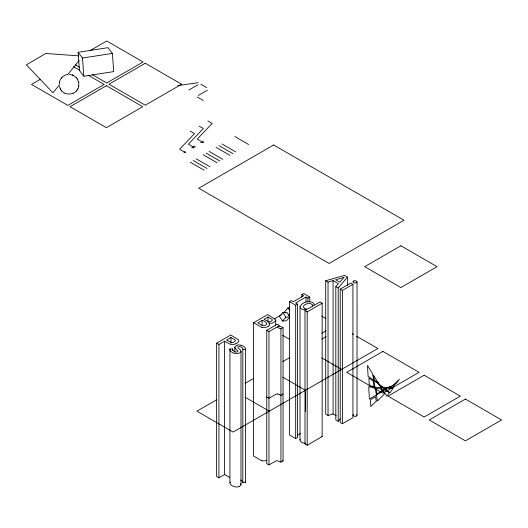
<?xml version="1.0" encoding="UTF-8"?>
<svg xmlns="http://www.w3.org/2000/svg" width="528" height="528" viewBox="0 0 528 528"><rect width="100%" height="100%" fill="white"/><g stroke="black" fill="none" stroke-linecap="round" stroke-linejoin="round"><path stroke-width="0.79" d="M59.202 83.853C59.294 79.325 62.898 75.22 67.366 74.514M241.21 345.233A7.313 4.224 0 0 1 243.236 346.104A11.015 6.362 0 0 1 243.896 346.5L245.117 347.688A7.557 4.363 0 0 1 245.487 349.325L245.487 482.665L242.84 482.632L242.84 349.292A4.448 2.567 0 0 0 242.827 348.764L242.623 348.196A4.046 2.336 0 0 0 242.18 347.635L240.167 346.606A1.769 1.023 0 0 0 239.375 346.559A1.591 0.917 0 0 0 238.847 346.652L238.524 346.777A2.29 1.32 0 0 0 238.115 347.035L237.943 347.213A1.34 0.772 0 0 0 237.851 347.602L240.603 350.288L240.992 351.476A3.439 1.987 0 0 1 240.715 352.11L239.375 353.093A4.594 2.653 0 0 1 234.709 353.404A6.791 3.92 0 0 1 233.442 353.021L232.472 352.565A10.844 6.263 0 0 1 231.548 351.998L230.254 350.678A7.729 4.462 0 0 1 229.918 349.067L232.657 348.896L232.657 350.539M241.006 351.252L240.992 484.816A3.439 1.987 0 0 1 240.715 485.45L239.375 486.433M232.657 348.896L232.63 349.081A6.296 3.637 0 0 0 232.855 350.288M234.821 352.209L234.848 347.035L236.907 345.332M300.003 306.715C301.679 302.577 307.56 300.808 311.665 302.135A6.739 3.887 0 0 1 312.946 302.782L313.553 303.27A4.211 2.429 0 0 1 314.008 303.983A3.907 2.257 0 0 1 314.002 304.913L313.771 305.534L319.955 301.963L322.153 303.237L322.153 436.57L307.197 445.21L304.999 443.936L304.999 310.596L306.735 309.593L305.672 309.718A4.125 2.383 0 0 1 302.821 309.461L301.97 309.118A6.712 3.874 0 0 1 300.848 308.378L300.003 306.715L300.003 440.055L300.848 441.718A6.712 3.874 0 0 0 301.97 442.457L302.815 442.807A4.125 2.383 0 0 0 305.356 443.091M300.003 440.055L300.181 439.329M229.951 348.823L229.911 482.407A7.729 4.462 0 0 0 230.248 484.018L231.548 485.338A10.844 6.263 0 0 0 232.472 485.905L233.442 486.361A6.791 3.92 0 0 0 234.696 486.757A4.594 2.653 0 0 0 239.435 486.473M78.751 86.262L78.751 82.236M59.341 82.513L59.426 82.13M60.522 89.199C64.522 97.106 77.748 94.835 78.811 85.991M193.116 148.302L194.192 146.025M77.491 89.443L77.821 88.876M395.142 384.054L392.898 387.321L389.083 387.123L390.905 386.522M59.605 84.592L52.939 92.809L26.4 64.858L45.764 53.467L78.593 55.862M67.815 74.481L79.108 60.581M325.703 280.771L328.027 282.11L333.082 280.619L338.356 283.661L335.808 286.605L335.808 419.945L338.197 421.318L338.197 287.978L347.49 277.061L344.619 275.405L325.703 280.771L325.703 414.11L328.027 415.45L333.082 413.959L336.376 415.859M338.197 421.318L340.263 418.889M61.406 78.005L61.822 77.53M76.329 90.974L76.745 90.499M289.423 316.246L286.783 312.266L282.869 312.589L279.47 316.424L282.553 321.064L286.466 320.74L289.377 317.453M289.582 307.732L288.011 307.857L284.618 311.692L285.496 313.018M282.553 321.064L285.945 317.229L289.865 316.906M288.664 315.236L289.634 314.14M386.555 391.611L387.638 390.542M389.803 388.397L390.885 387.328L389.354 387.829M393.38 385.156L399.333 379.256L396.653 383.15L388.001 388.186M268.389 326.297L269.511 325.123A4.349 2.515 0 0 0 269.65 324.489A4.145 2.389 0 0 0 269.26 323.479A4.798 2.772 0 0 0 268.528 322.819L268.64 322.753A4.653 2.686 0 0 0 269.722 323.129A3.518 2.033 0 0 0 272.494 323.07L275.497 321.169A4.534 2.62 0 0 0 275.722 320.331A4.468 2.581 0 0 0 275.471 319.493L267.709 314.563L253.605 322.707L253.605 456.047L260.476 460.013A4.818 2.779 0 0 0 262 460.621M383.031 391.076L369.402 399.01L368.709 386.918L380.952 387.545M385.156 389.836L386.582 389.011M384.965 390.383L386.846 389.288M40.055 79.504L31.502 84.44L67.848 105.422L104.194 84.44L88.513 75.392M89.635 50.879L106.742 41.006L143.081 61.987L106.742 82.969L92.486 74.738M188.951 89.984L197.987 84.77M198.396 95.436L207.405 90.235M229.819 477.424L224.532 474.56L218.915 477.8L216.632 476.48L216.632 343.141L230.736 335.003L238.121 339.517A4.884 2.818 0 0 1 238.689 340.916A5.478 3.161 0 0 1 237.844 342.454L237.112 343.035A9.379 5.412 0 0 1 236.168 343.583L235.415 343.913M309.784 302.009L309.784 297.073L307.93 298.148L305.989 297.026L295.601 303.026L297.541 304.141L297.541 437.481L295.68 438.557L289.535 435.006L289.535 301.673L291.397 300.597L293.317 301.706L303.706 295.706L301.785 294.598L301.785 297.073M301.785 294.598L303.646 293.528L309.784 297.073M216.632 343.141L218.915 344.461L224.532 341.22L230.076 344.164A4.884 2.818 0 0 0 232.221 344.494A5.584 3.221 0 0 0 235.409 343.906M231 337.484L226.552 340.052L231.766 342.659L233.666 342.269L235.541 340.692L234.934 339.775L231 337.484L231 343.246M262.132 320.423L257.849 322.892C259.915 323.941 262.838 326.812 265.465 325.215C269.491 323.902 263.637 320.364 262.132 320.423L262.132 325.36M268.033 317.011L264.033 319.321L269.095 321.862L270.923 321.479L272.448 320.126L271.861 319.242L268.033 317.011L268.033 321.955M289.535 301.673L295.68 305.217L297.541 304.141M274.144 318.952L281.952 314.444M266.759 330.304L277.266 324.238L279.47 325.505L277.55 326.733A3.755 2.171 0 0 1 278.652 326.495L280.87 326.588L283.048 327.571L283.048 460.911L280.929 462.139L277.081 460.68A1.835 1.056 0 0 0 276.335 460.772L268.963 464.911L266.759 463.643L266.759 330.304L268.963 331.577L276.335 327.433A1.835 1.056 0 0 1 277.081 327.34L280.929 328.799L283.048 327.571M353.555 281.213L353.899 281.015M340.217 289.146L350.724 283.081L352.928 284.354L352.928 417.688L342.421 423.76L340.217 422.486L340.217 289.146L342.421 290.42L352.928 284.354M312.048 306.524L308.451 308.603A2.284 1.32 0 0 1 306.464 308.959A4.132 2.389 0 0 1 304.293 308.253M356.162 282.718L356.506 282.52A1.703 0.983 0 0 0 357.053 281.866L357.027 415.206A1.703 0.983 0 0 1 356.499 415.853L356.162 416.057M304.999 310.596L307.197 311.87L322.153 303.237M321.684 333.287L325.941 330.825M216.777 399.703L196.911 411.173L233.099 432.069L377.837 348.5L356.552 336.211M245.157 383.321L253.671 378.404M282.764 361.607L289.859 357.515M321.783 339.082L326.04 336.62M297.68 435.164L300.445 433.567M304.999 443.936L305.646 443.56M72.56 93.502L73.029 93.311M386.437 387.823L384.47 388.469L379.922 385.077L381.381 387.565M392.297 386.225L382.371 389.512L377.269 381.269M191.684 147.477L195.631 146.857M78.131 52.298L108.009 47.672L112.385 53.401L113.692 71.617L83.813 76.243L79.438 70.514L78.131 52.298L82.5 58.021L83.813 76.243M82.5 58.021L112.385 53.401M177.705 85.622L198.079 82.698M69.346 74.369L72.765 75.082M242.84 349.292L245.487 349.325M229.951 482.163L230.624 482.183M200.508 142.382L203.194 142.487L203.016 140.93M382.826 387.638L393.195 388.172L390.126 392.627L368.095 376.187L367.475 365.455L372.511 373.593L377.5 400.891L384.635 393.815L373.567 375.23L374.451 380.061L378.239 382.886M240.583 480.058L242.18 480.975A4.046 2.336 0 0 1 242.623 481.536L242.827 482.097A4.448 2.567 0 0 1 242.84 482.632M72.811 75.101L76.745 78.005L78.811 82.513M72.56 74.996L73.029 75.187M65.122 93.311L65.591 93.502M200.759 84.183L206.712 87.615M197.386 97.04L203.346 100.485M207.86 120.952L212.164 123.44L197.281 139.069L203.194 142.487M234.802 136.508L248.615 144.487M199.036 126.047L203.339 128.535L188.456 144.164L193.657 147.167M221.925 143.939L235.739 151.919M218.988 145.636L232.808 153.615M75.385 64.865L79.662 67.333M190.212 131.142L194.515 133.624L179.632 149.259L184.292 151.945M216.058 147.332L229.871 155.305M73.55 66.746L79.253 70.039M209.048 151.378L222.869 159.35M206.118 153.067L219.932 161.047M203.181 154.763L216.995 162.743M196.178 158.809L209.992 166.782M193.241 160.505L207.055 168.478M190.304 162.195L204.118 170.174M335.808 286.605L338.197 287.978M321.684 316.081L325.941 318.536M352.295 333.755L353.714 334.574M282.658 335.333L289.753 339.431M321.783 357.925L341.649 369.395M253.605 322.707L260.476 326.674A4.818 2.779 0 0 0 262 327.281M282.764 377.177L305.468 390.284L305.468 411.569M282.46 393.901L283.048 394.244L280.929 395.465L280.058 394.964M266.759 396.97L268.963 398.244L275.675 394.37A2.066 1.195 0 0 1 277.629 394.033M321.605 436.253L322.153 436.57M245.157 397.247L269.28 411.173M282.46 460.574L283.048 460.911M304.267 308.266C300.709 305.237 308.999 302.089 311.467 304.108A4.132 2.389 0 0 1 312.741 305.455M76.329 77.53L76.745 78.005M61.406 90.499L61.822 90.974M288.011 307.857L289.773 310.51M282.869 312.589L285.945 317.229M240.603 483.628L241.006 484.592M77.491 79.061L77.821 79.629M59.426 86.374L60.476 89.12M60.331 88.876L60.661 89.443M234.821 347.272L235.33 348.487L237.976 351.173A1.67 0.964 0 0 1 237.686 351.615L237.587 351.694A2.29 1.32 0 0 1 237.125 351.932L236.94 351.991A1.663 0.964 0 0 1 236.366 352.097A1.815 1.049 0 0 1 235.739 352.07L233.191 350.75A4.264 2.462 0 0 1 232.861 350.282M347.49 277.061L347.49 285.292M342.421 290.42L342.421 423.76M333.082 280.619L333.082 413.959M328.027 282.11L328.027 415.45M307.93 298.148L307.93 301.442M307.197 311.87L307.197 445.21M305.989 297.026L305.989 301.963M295.68 305.217L295.68 438.557M280.929 328.799L280.929 462.139M275.722 320.331L275.722 325.274M268.963 331.577L268.963 464.911M224.532 341.22L224.532 474.56M218.915 344.461L218.915 477.8M277.655 394A5.98 3.452 0 0 1 279.998 394.997M236.861 345.286A4.409 2.548 0 0 1 241.184 345.259M245.223 481.219A7.557 4.363 0 0 1 245.487 482.665M268.29 326.258A5.775 3.333 0 0 1 261.947 327.373M266.792 460.37A5.775 3.333 0 0 1 261.947 460.706M356.255 282.797A1.967 1.135 0 0 1 354.222 282.876A1.967 1.135 0 0 1 353.153 281.873M353.014 281.873A1.67 0.964 0 0 1 353.562 281.219M353.819 280.949A1.96 1.135 0 0 1 355.839 280.87A1.96 1.135 0 0 1 356.902 281.866M356.255 416.13A1.967 1.135 0 0 1 354.222 416.209A1.967 1.135 0 0 1 353.153 415.213M353.014 415.213A1.67 0.964 0 0 1 353.496 414.592M356.638 414.652A1.96 1.135 0 0 1 356.902 415.206M312.695 305.461A2.284 1.32 0 0 1 312.074 306.537M389.242 392.674L386.813 396.205L383.097 390.212L385.064 389.558L389.242 392.674M343.952 277.444L339.748 282.203L335.59 279.8L343.952 277.444M376.299 401.089L370.808 406.534L370.418 399.729L375.507 396.766L376.299 401.089M381.869 391.109L376.985 393.954L375.949 388.278L380.338 388.502L381.869 391.109M106.385 85.708L70.046 106.689L106.385 127.677L142.732 106.689L106.385 85.708M145.279 63.254L108.933 84.236L145.279 105.217L181.625 84.236L145.279 63.254M273.656 144.982L198.759 188.225L329.109 263.479L404.006 220.235L273.656 144.982M400.877 245.777L364.696 266.673L400.877 287.562L437.065 266.673L400.877 245.777M382.906 351.43L346.718 372.319L382.906 393.208L419.093 372.319L382.906 351.43M424.162 375.243L387.974 396.139L424.162 417.028L460.343 396.139L424.162 375.243M465.412 399.062L429.231 419.958L465.412 440.847L501.6 419.958L465.412 399.062M374.128 386.285L369.336 386.034L368.867 377.876L373.177 381.091L374.128 386.285M184.404 152.625A0.772 0.442 0 0 0 185.599 152.288A0.772 0.442 0 0 0 184.496 151.859A0.772 0.442 0 0 0 184.404 152.625"/></g></svg>
